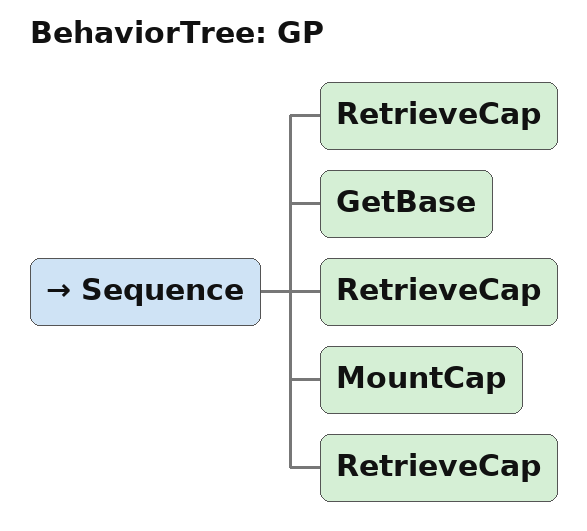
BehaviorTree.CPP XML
<root> <BehaviorTree ID='GP'><Sequence><RetrieveCap/><GetBase/><RetrieveCap/><MountCap/><RetrieveCap/></Sequence></BehaviorTree></root>
